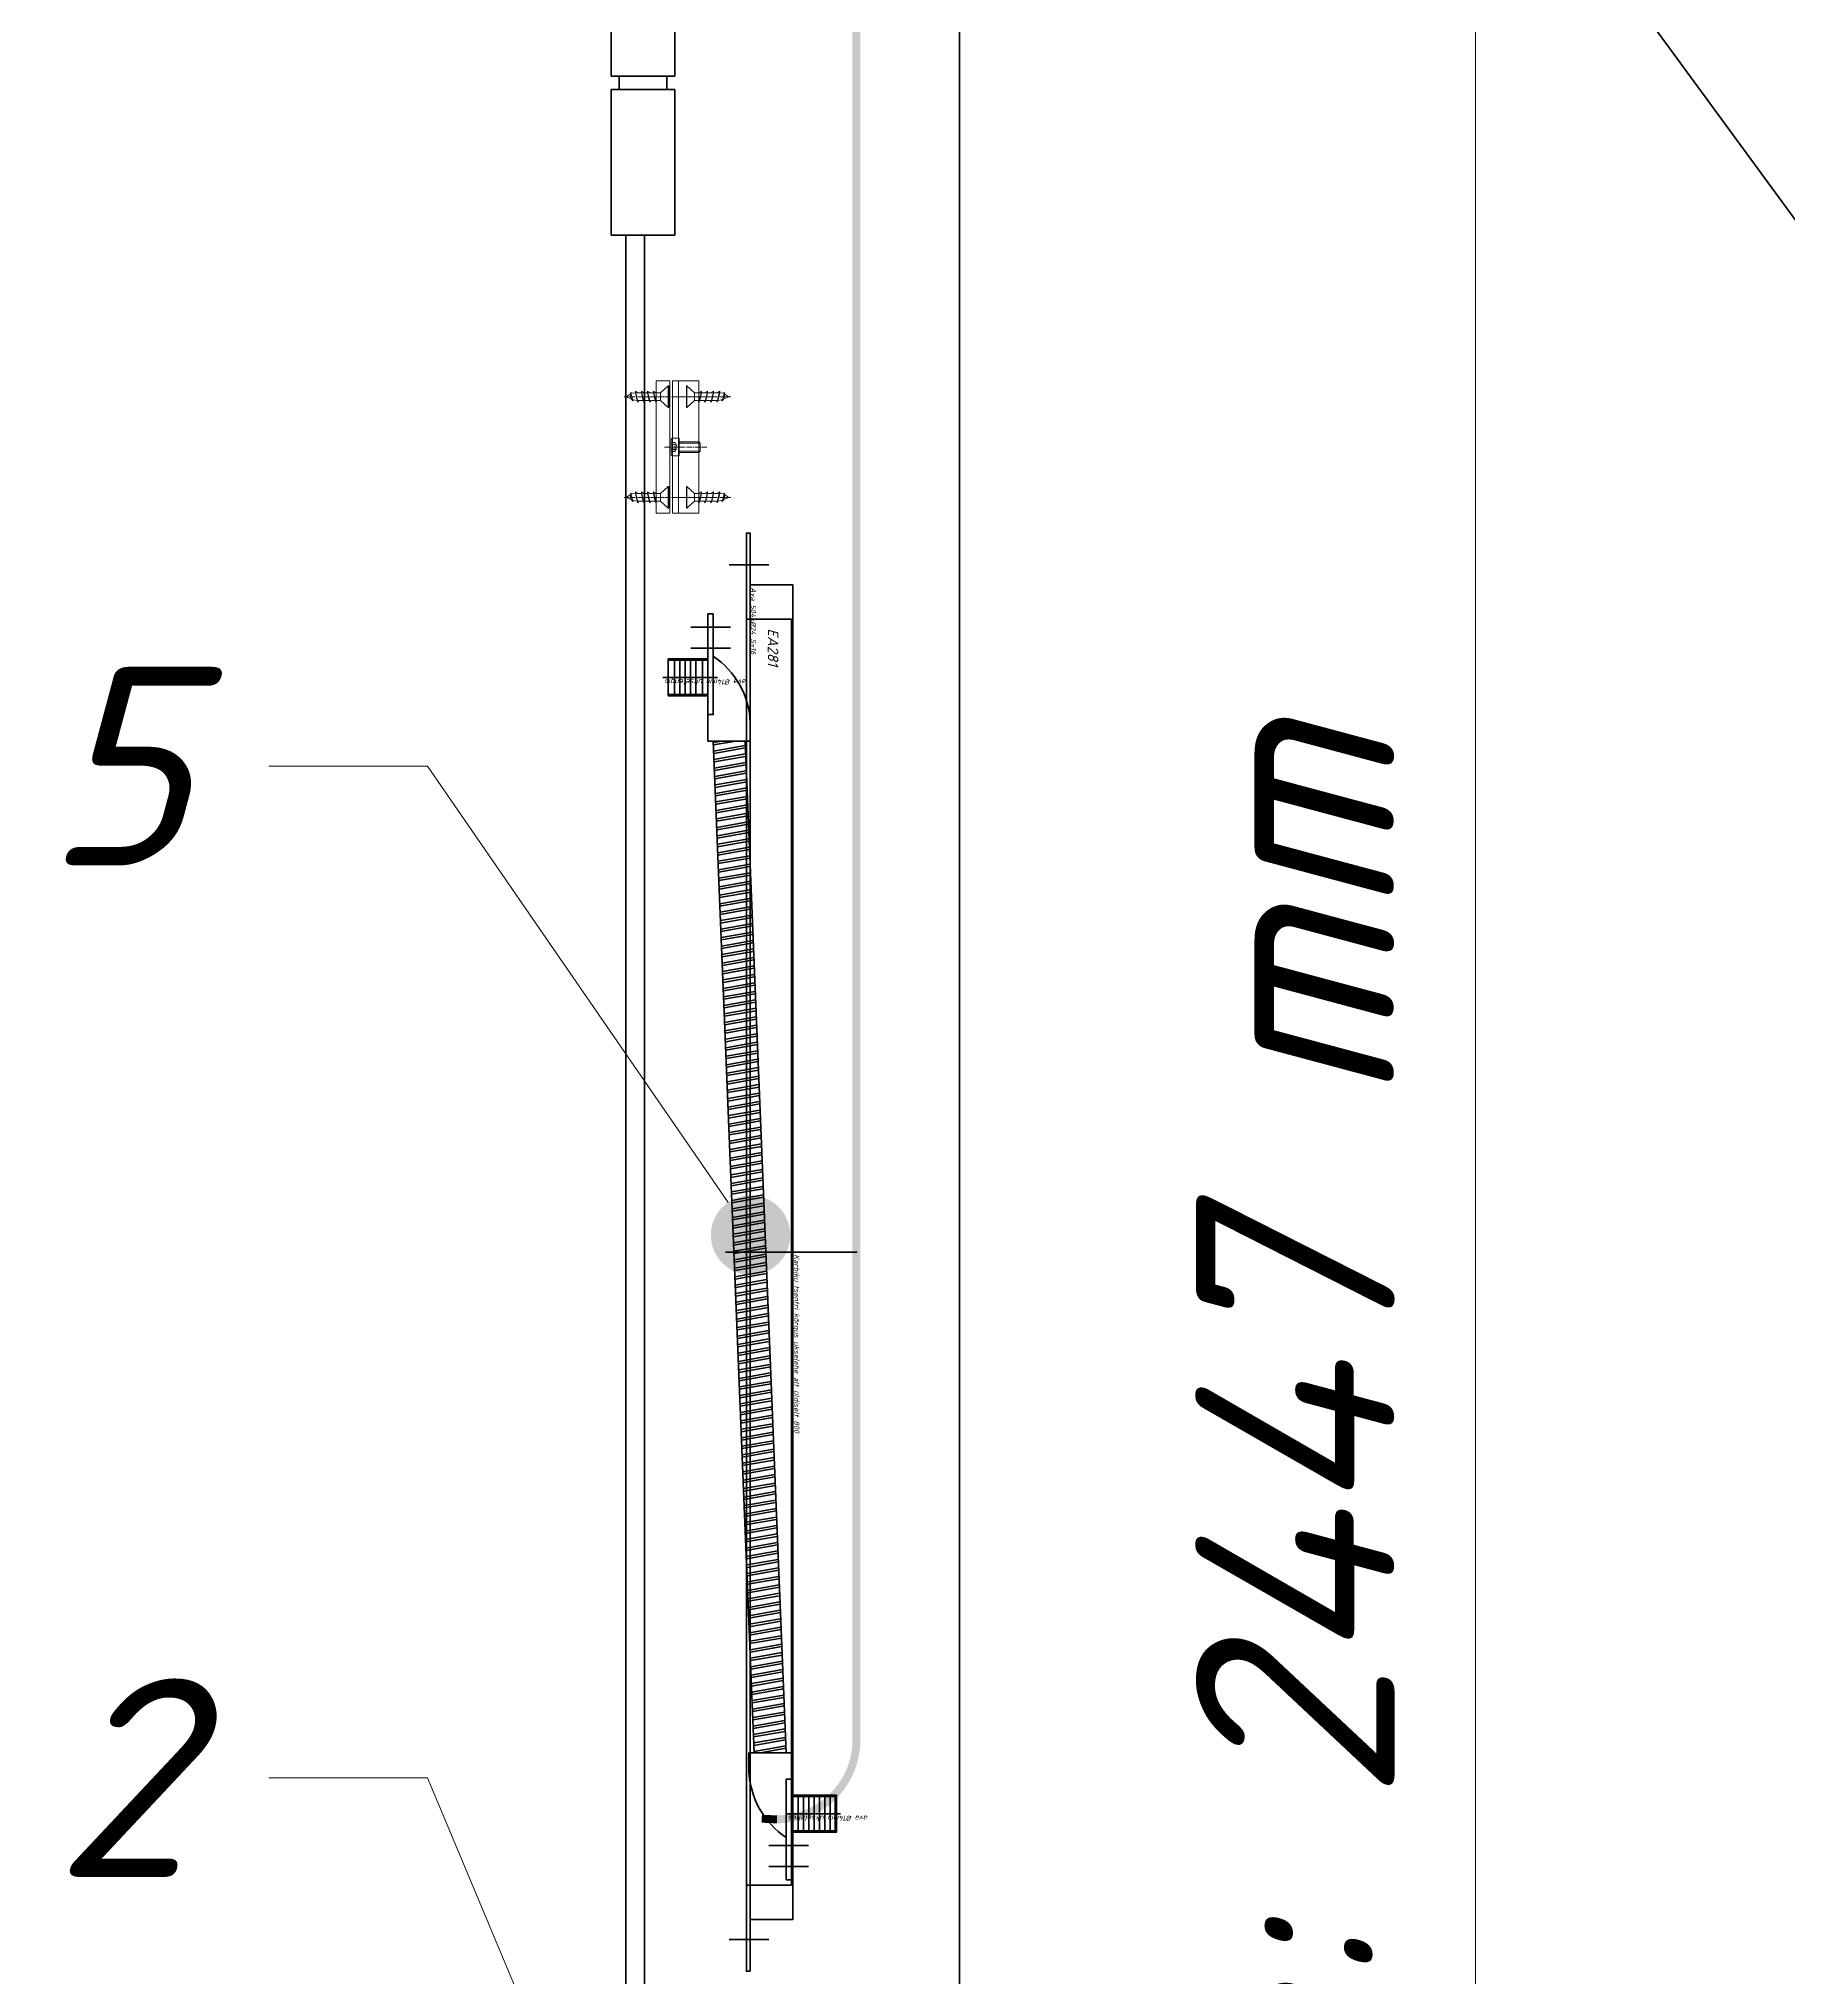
# Model space of a CAD drawing. Header units: millimetres. Extents: x -29692 to 34729, y -8412 to 43293.
# Drawn here: x -29650 to -28990, y 1339 to 2071 of the extents above; entities that cross this region are included whole.
import ezdxf
from ezdxf import colors
from ezdxf.entities.mleader import LeaderData, LeaderLine
from ezdxf.math import Vec2, Vec3

# ---------------------------------------------------------------- set-up
doc = ezdxf.new("R2010")
doc.units = ezdxf.units.MM
for name, pattern in [('CENTER', [50.8, 31.75, -6.35, 6.35, -6.35]), ('CENTER2', [28.575, 19.05, -3.175, 3.175, -3.175]), ('CONTINU', [0]), ('DASHED2', [9.525, 6.35, -3.175]), ('HIDDEN', [9.525, 6.35, -3.175]), ('OGLT6', [2, 0.5, -0.5, 0.5, -0.5])]:
    doc.linetypes.add(name, pattern=pattern)
doc.layers.get('Defpoints').update_dxf_attribs({"color": 4, "lineweight": 35})
doc.layers.add('20 Sulused', color=40, linetype='HIDDEN')
for name, color, linetype, lineweight in [('_0_001_Профили', 150, 'Continuous', 35), ('_0_003_Размеры', 132, 'Continuous', 0), ('_0_004_Текст_01', 7, 'Continuous', 18), ('Dim', 4, 'Continuous', 18)]:
    doc.layers.add(name, color=color, linetype=linetype, lineweight=lineweight)
doc.layers.add('Defpoints_2', color=4, linetype='Continuous', lineweight=35, plot=False)
doc.layers.add('Ei prindi', color=134, linetype='Continuous', lineweight=18, plot=False)
doc.styles.add('_DZ_2.0', font='isocpeui.ttf', dxfattribs={"height": 2})
doc.styles.add('_DZ_2.5', font='isocpeui.ttf', dxfattribs={"height": 2.5})
doc.styles.add('_DZ_4', font='isocpeui.ttf', dxfattribs={"height": 4})
doc.styles.get("Standard").update_dxf_attribs({"font": 'arial.ttf'})
doc.dimstyles.new('_DZ_2.5', dxfattribs={"dimscale": 0, "dimtxt": 2.5, "dimasz": 1.5, "dimexe": 1, "dimexo": 1, "dimgap": 1, "dimtad": 1, "dimdec": 0, "dimzin": 1, "dimdsep": 46, "dimtxsty": '_DZ_2.5', "dimblk": 'ARCHTICK', "dimcen": 0.09, "dimclrd": 256, "dimclre": 256, "dimclrt": 256, "dimadec": 0, "dimazin": 0, "dimtfac": 1, "dimtdec": 0, "dimtofl": 0, "dimtmove": 1, "dimatfit": 2, "dimfxl": 1, "dimtfill": 1, "dimtfillclr": 256, "dimtolj": 1, "dimlwd": 9, "dimlwe": 5, "dimarcsym": 0})

# ---------------------------------------------------------------- blocks, each defined once
blk = doc.blocks.new('_Dot')
at = {"color": 0, "linetype": 'ByBlock', "lineweight": -2}
blk.add_line((-0.5, 0), (-1, 0), dxfattribs=at)
at = {"color": 0, "linetype": 'ByBlock', "const_width": 0.5}
blk.add_lwpolyline([(-0.25, 0, 1), (0.25, 0, 1)], format="xyb", close=True, dxfattribs=at)
blk = doc.blocks.new('_ArchTick')
at = {"color": 0, "linetype": 'ByBlock', "const_width": 0.15}
blk.add_lwpolyline([(-0.5, -0.5), (0.5, 0.5)], dxfattribs=at)
blk = doc.blocks.new('*D865')
at = {"layer": '_0_003_Размеры', "linetype": 'CONTINU', "lineweight": 5, "transparency": 16777216}
blk.add_line((-29078.82, 2603.09), (-29137.76, 2603.09), dxfattribs=at)
at = {"layer": '_0_003_Размеры', "linetype": 'Continuous', "lineweight": 9, "transparency": 16777216}
blk.add_line((-29107.76, 156.09), (-29107.76, 2603.09), dxfattribs=at)
at = {"layer": '_0_003_Размеры', "linetype": 'Continuous', "lineweight": 5, "transparency": 16777216}
blk.add_line((-29078.82, 156.09), (-29137.76, 156.09), dxfattribs=at)
at = {"layer": 'Defpoints', "color": 0, "transparency": 16777216}
for p in [(-29107.76, 2603.09), (-29048.82, 2603.09), (-29048.82, 156.09)]:
    blk.add_point(p, dxfattribs=at)
at = {"layer": '_0_003_Размеры', "lineweight": 9, "transparency": 16777216, "xscale": 45, "yscale": 45, "zscale": 45}
for p, rotation in [((-29107.76, 2603.09), 90), ((-29107.76, 156.09), 270)]:
    blk.add_blockref('_ArchTick', p, dxfattribs=dict(at, rotation=rotation))
at = {"layer": '_0_003_Размеры', "transparency": 16777216, "insert": (-29175.75, 1379.59), "char_height": 75, "attachment_point": 5, "rotation": 90, "style": '_DZ_2.5', "bg_fill": 3, "box_fill_scale": 1.1, "bg_fill_color": 256, "bg_fill_true_color": 13158600, "bg_fill_transparency": 0}
blk.add_mtext('\\A1;Vabaava: 2447 mm', dxfattribs=at)
blk = doc.blocks.new('A$C624E4E20')
at = {"layer": 'Ei prindi', "linetype": 'Continuous', "ltscale": 5}
for p, q in [((-16.47, 25), (-11.4, 25)), ((-16.47, -25), (-16.47, 25)), ((-12.03, 23.05), (-14.86, 20.48)), ((-12.03, 14.95), (-12.03, 23.05)), ((-12.03, 23.05), (-11.8, 23.05)), ((-11.8, 14.95), (-11.8, 23.05)), ((-11.4, 25), (-11.4, -25)), ((-0.47, 25), (-10.42, 25)), ((-10.42, 25), (-10.42, -25)), ((-8.07, 25), (-8.07, -25)), ((-5.14, 14.95), (-5.14, 23.05)), ((-4.91, 23.05), (-5.14, 23.05)), ((-4.91, 23.05), (-2.07, 20.48)), ((-4.91, 14.95), (-4.91, 23.05)), ((-0.47, -25), (-0.47, 25)), ((-27.8, 19), (-26.3, 19.92)), ((-27.8, 19), (-25.96, 18.24)), ((-26.15, 20.59), (-26.3, 19.92)), ((-25.96, 18.24), (-26.3, 19.92)), ((-25.37, 17.41), (-26.15, 20.59)), ((-26.15, 20.59), (-25.39, 20.32)), ((-25.37, 17.41), (-25.96, 18.24)), ((-25.39, 20.32), (-24.38, 20.48)), ((-25.37, 17.41), (-25.07, 17.77)), ((-25.07, 17.77), (-23.72, 17.52)), ((-23.43, 16.9), (-24.38, 21.1)), ((-24.38, 21.1), (-24.38, 20.48)), ((-24.38, 21.1), (-23.61, 20.48)), ((-23.72, 17.52), (-24.38, 20.48)), ((-23.43, 16.9), (-23.72, 17.52)), ((-23.61, 20.48), (-22.09, 20.48)), ((-23.43, 16.9), (-23.13, 17.52)), ((-23.13, 17.52), (-21.43, 17.52)), ((-21.14, 16.9), (-22.09, 21.1)), ((-22.09, 21.1), (-21.32, 20.48)), ((-22.09, 21.1), (-22.09, 20.48)), ((-21.43, 17.52), (-22.09, 20.48)), ((-21.14, 16.9), (-21.43, 17.52)), ((-21.32, 20.48), (-19.8, 20.48)), ((-21.14, 16.9), (-20.84, 17.52)), ((-20.84, 17.52), (-19.14, 17.52)), ((-19.8, 21.1), (-19.8, 20.48)), ((-19.8, 21.1), (-19.03, 20.48)), ((-18.85, 16.9), (-19.8, 21.1)), ((-19.14, 17.52), (-19.8, 20.48)), ((-18.85, 16.9), (-19.14, 17.52)), ((-19.03, 20.48), (-17.5, 20.48)), ((-18.85, 16.9), (-18.55, 17.52)), ((-18.55, 17.52), (-16.85, 17.52)), ((-16.56, 16.9), (-17.51, 21.1)), ((-17.51, 21.1), (-16.74, 20.48)), ((-17.51, 21.1), (-17.5, 20.48)), ((-16.85, 17.52), (-17.5, 20.48)), ((-16.56, 16.9), (-16.85, 17.52)), ((-16.74, 20.48), (-14.86, 20.48)), ((-16.56, 16.9), (-16.26, 17.52)), ((-16.26, 17.52), (-14.86, 17.52)), ((-14.86, 20.48), (-14.86, 17.52)), ((-12.03, 14.95), (-14.86, 17.52)), ((-12.03, 14.95), (-11.8, 14.95)), ((-10.63, 19), (4.8, 19)), ((-4.91, 14.95), (-5.14, 14.95)), ((-4.91, 14.95), (-2.07, 17.52)), ((-2.07, 20.48), (-2.07, 17.52)), ((-0.19, 20.48), (-2.07, 20.48)), ((-0.67, 17.52), (-2.07, 17.52)), ((-0.38, 16.9), (-0.67, 17.52)), ((-0.38, 16.9), (0.57, 21.1)), ((-0.38, 16.9), (-0.08, 17.52)), ((0.57, 21.1), (-0.19, 20.48)), ((-0.08, 17.52), (0.57, 20.48)), ((1.62, 17.52), (-0.08, 17.52)), ((0.57, 21.1), (0.57, 20.48)), ((2.1, 20.48), (0.57, 20.48)), ((1.91, 16.9), (1.62, 17.52)), ((1.91, 16.9), (2.86, 21.1)), ((1.91, 16.9), (2.21, 17.52)), ((2.86, 21.1), (2.1, 20.48)), ((2.21, 17.52), (2.86, 20.48)), ((3.91, 17.52), (2.21, 17.52)), ((2.86, 21.1), (2.86, 20.48)), ((4.39, 20.48), (2.86, 20.48)), ((4.2, 16.9), (3.91, 17.52)), ((4.2, 16.9), (5.15, 21.1)), ((4.2, 16.9), (4.5, 17.52)), ((5.15, 21.1), (4.39, 20.48)), ((4.5, 17.52), (5.15, 20.48)), ((6.2, 17.52), (4.5, 17.52)), ((5.15, 21.1), (5.15, 20.48)), ((6.68, 20.48), (5.15, 20.48)), ((6.49, 16.9), (6.2, 17.52)), ((6.49, 16.9), (7.44, 21.1)), ((6.49, 16.9), (6.79, 17.52)), ((7.44, 21.1), (6.68, 20.48)), ((6.79, 17.52), (7.44, 20.48)), ((8.14, 17.77), (6.79, 17.52)), ((7.44, 21.1), (7.44, 20.48)), ((8.45, 20.32), (7.44, 20.48)), ((8.43, 17.41), (8.14, 17.77)), ((8.43, 17.41), (9.22, 20.59)), ((8.43, 17.41), (9.03, 18.24)), ((9.22, 20.59), (8.45, 20.32)), ((9.03, 18.24), (9.37, 19.92)), ((10.86, 19), (9.03, 18.24)), ((9.22, 20.59), (9.37, 19.92)), ((10.86, 19), (9.37, 19.92)), ((-27.8, -19), (-26.3, -18.08)), ((-27.8, -19), (-25.96, -19.76)), ((-26.15, -17.41), (-26.3, -18.08)), ((-25.96, -19.76), (-26.3, -18.08)), ((-25.37, -20.59), (-26.15, -17.41)), ((-26.15, -17.41), (-25.39, -17.68)), ((-25.37, -20.59), (-25.96, -19.76)), ((-25.39, -17.68), (-24.38, -17.52)), ((-25.37, -20.59), (-25.07, -20.23)), ((-25.07, -20.23), (-23.72, -20.48)), ((-23.43, -21.1), (-24.38, -16.9)), ((-24.38, -16.9), (-24.38, -17.52)), ((-24.38, -16.9), (-23.61, -17.52)), ((-23.72, -20.48), (-24.38, -17.52)), ((-23.43, -21.1), (-23.72, -20.48)), ((-23.61, -17.52), (-22.09, -17.52)), ((-23.43, -21.1), (-23.13, -20.48)), ((-23.13, -20.48), (-21.43, -20.48)), ((-21.14, -21.1), (-22.09, -16.9)), ((-22.09, -16.9), (-21.32, -17.52)), ((-22.09, -16.9), (-22.09, -17.52)), ((-21.43, -20.48), (-22.09, -17.52)), ((-21.14, -21.1), (-21.43, -20.48)), ((-21.32, -17.52), (-19.8, -17.52)), ((-21.14, -21.1), (-20.84, -20.48)), ((-20.84, -20.48), (-19.14, -20.48)), ((-19.8, -16.9), (-19.8, -17.52)), ((-19.8, -16.9), (-19.03, -17.52)), ((-18.85, -21.1), (-19.8, -16.9)), ((-19.14, -20.48), (-19.8, -17.52)), ((-18.85, -21.1), (-19.14, -20.48)), ((-19.03, -17.52), (-17.5, -17.52)), ((-18.85, -21.1), (-18.55, -20.48)), ((-18.55, -20.48), (-16.85, -20.48)), ((-17.51, -16.9), (-16.74, -17.52)), ((-17.51, -16.9), (-17.5, -17.52)), ((-16.56, -21.1), (-17.51, -16.9)), ((-16.85, -20.48), (-17.5, -17.52)), ((-16.56, -21.1), (-16.85, -20.48)), ((-16.74, -17.52), (-14.86, -17.52)), ((-16.56, -21.1), (-16.26, -20.48)), ((-16.26, -20.48), (-14.86, -20.48)), ((-12.03, -14.95), (-14.86, -17.52)), ((-14.86, -17.52), (-14.86, -20.48)), ((-12.03, -23.05), (-14.86, -20.48)), ((-12.03, -23.05), (-12.03, -14.95)), ((-12.03, -14.95), (-11.8, -14.95)), ((-11.8, -23.05), (-11.8, -14.95)), ((-10.63, -19), (4.8, -19)), ((-5.14, -23.05), (-5.14, -14.95)), ((-4.91, -14.95), (-5.14, -14.95)), ((-4.91, -14.95), (-2.07, -17.52)), ((-4.91, -23.05), (-4.91, -14.95)), ((-4.91, -23.05), (-2.07, -20.48)), ((-2.07, -17.52), (-2.07, -20.48)), ((-0.19, -17.52), (-2.07, -17.52)), ((-0.67, -20.48), (-2.07, -20.48)), ((-0.38, -21.1), (-0.67, -20.48)), ((-0.38, -21.1), (0.57, -16.9)), ((-0.38, -21.1), (-0.08, -20.48)), ((0.57, -16.9), (-0.19, -17.52)), ((-0.08, -20.48), (0.57, -17.52)), ((1.62, -20.48), (-0.08, -20.48)), ((0.57, -16.9), (0.57, -17.52)), ((2.1, -17.52), (0.57, -17.52)), ((1.91, -21.1), (1.62, -20.48)), ((1.91, -21.1), (2.86, -16.9)), ((1.91, -21.1), (2.21, -20.48)), ((2.86, -16.9), (2.1, -17.52)), ((2.21, -20.48), (2.86, -17.52)), ((3.91, -20.48), (2.21, -20.48)), ((2.86, -16.9), (2.86, -17.52)), ((4.39, -17.52), (2.86, -17.52)), ((4.2, -21.1), (3.91, -20.48)), ((4.2, -21.1), (5.15, -16.9)), ((4.2, -21.1), (4.5, -20.48)), ((5.15, -16.9), (4.39, -17.52)), ((4.5, -20.48), (5.15, -17.52)), ((6.2, -20.48), (4.5, -20.48)), ((5.15, -16.9), (5.15, -17.52)), ((6.68, -17.52), (5.15, -17.52)), ((6.49, -21.1), (6.2, -20.48)), ((6.49, -21.1), (7.44, -16.9)), ((6.49, -21.1), (6.79, -20.48)), ((7.44, -16.9), (6.68, -17.52)), ((6.79, -20.48), (7.44, -17.52)), ((8.14, -20.23), (6.79, -20.48)), ((7.44, -16.9), (7.44, -17.52)), ((8.45, -17.68), (7.44, -17.52)), ((8.43, -20.59), (8.14, -20.23)), ((8.43, -20.59), (9.22, -17.41)), ((8.43, -20.59), (9.03, -19.76)), ((9.22, -17.41), (8.45, -17.68)), ((9.03, -19.76), (9.37, -18.08)), ((10.86, -19), (9.03, -19.76)), ((9.22, -17.41), (9.37, -18.08)), ((10.86, -19), (9.37, -18.08)), ((-11.4, -25), (-16.47, -25)), ((-12.03, -23.05), (-11.8, -23.05)), ((-10.42, -25), (-0.47, -25)), ((-4.91, -23.05), (-5.14, -23.05))]:
    blk.add_line(p, q, dxfattribs=at)
at = {"layer": 'Ei prindi', "linetype": 'CENTER', "ltscale": 0.05}
for p, q in [((-28.56, 19), (-11.03, 19)), ((11.63, 19), (-5.9, 19)), ((-28.56, -19), (-11.03, -19)), ((11.63, -19), (-5.9, -19))]:
    blk.add_line(p, q, dxfattribs=at)
at = {"layer": 'Ei prindi', "linetype": 'DASHED2', "ltscale": 0.2}
for p, q in [((-10.9, 1.73), (-9.4, 1.73)), ((-10.9, 0.87), (-9.4, 0.87)), ((-8.65, 0), (-9.4, 1.73)), ((-10.9, -0.87), (-9.4, -0.87)), ((-9.4, -1.73), (-10.9, -1.73)), ((-9.4, -1.73), (-8.65, 0))]:
    blk.add_line(p, q, dxfattribs=at)
at = {"layer": 'Ei prindi'}
for p, q in [((-7.9, 2), (-0.4, 2)), ((-7.9, 1.5), (0.1, 1.5)), ((-0.4, 2), (0.1, 1.5)), ((-0.4, 2), (-0.4, -2)), ((0.1, 1.5), (0.1, -1.5)), ((-7.9, -1.5), (0.1, -1.5)), ((-7.9, -2), (-0.4, -2)), ((-0.4, -2), (0.1, -1.5))]:
    blk.add_line(p, q, dxfattribs=at)
at = {"layer": 'Ei prindi', "linetype": 'CENTER2', "ltscale": 0.1}
blk.add_line((-13.4, 0), (2.54, 0), dxfattribs=at)
at = {"layer": 'Ei prindi', "ltscale": 5}
blk.add_lwpolyline([(-7.9, 3.38), (-10.15, 3.38, 0.414214), (-10.9, 2.63), (-10.9, -2.63, 0.414214), (-10.15, -3.38), (-7.9, -3.38)], format="xyb", close=True, dxfattribs=at)
at = {"layer": 'Ei prindi', "linetype": 'DASHED2', "ltscale": 0.2}
for centre, radius, start, end in [((-10.52, 1.3), 1.2, 338.87115, 21.12885), ((-14, 0), 4.68, 349.34501, 10.65499), ((-10.52, -1.3), 1.2, 338.87115, 21.12885)]:
    blk.add_arc(centre, radius, start, end, dxfattribs=at)
at = {"layer": 'Ei prindi', "linetype": 'Continuous', "ltscale": 5, "char_height": 0.2}
for insert, attachment_point in [((-14.77, 19.3), 1), ((-2.16, 19.3), 3), ((-14.77, -18.7), 1), ((-2.16, -18.7), 3)]:
    blk.add_mtext_dynamic_manual_height_columns('DIN7982 D4,2x16mm\\P(RST A2 või A4)', width=4.121, gutter_width=12.5, heights=[1.04], dxfattribs=dict(at, insert=insert, attachment_point=attachment_point))
blk = doc.blocks.new('A$Cdc8cdd52')
at = {"layer": 'Defpoints'}
for p, q in [((126, 127), (126, 2329)), ((-5.5, 1989), (-5.5, 1909)), ((18.5, 1909), (18.5, 1989)), ((-5.5, 1909), (-5.15, 1909)), ((-5.5, 1904), (-5.5, 1849)), ((-5.15, 1904), (-5.5, 1904)), ((-5.15, 1909), (-2.48, 1909)), ((-2.48, 1904), (-5.15, 1904)), ((-2.5, 1909), (-2.5, 1904)), ((-2.48, 1909), (2.24, 1909)), ((2.24, 1904), (-2.48, 1904)), ((2.24, 1909), (7.95, 1909)), ((7.95, 1904), (2.24, 1904)), ((7.95, 1909), (13.32, 1909)), ((13.32, 1904), (7.95, 1904)), ((13.32, 1909), (17.13, 1909)), ((17.13, 1904), (13.32, 1904)), ((15.5, 1904), (15.5, 1909)), ((17.13, 1909), (18.5, 1909)), ((18.5, 1904), (17.13, 1904)), ((18.5, 1849), (18.5, 1904)), ((-5.5, 1849), (-5.15, 1849)), ((-5.15, 1849), (-2.48, 1849)), ((-2.48, 1849), (2.24, 1849)), ((0, 1188), (0, 1849)), ((2.24, 1849), (7.95, 1849)), ((7, 1849), (7, 1228)), ((7.95, 1849), (13.32, 1849)), ((13.32, 1849), (17.13, 1849)), ((17.13, 1849), (18.5, 1849)), ((7, 1228), (7, 1188))]:
    blk.add_line(p, q, dxfattribs=at)
blk.add_lwpolyline([(7, 8), (900.5, 1228), (7, 2448)], dxfattribs=at)
blk = doc.blocks.new('*U928')
at = {"layer": '_0_001_Профили', "color": 30, "linetype": 'OGLT6', "const_width": 3}
blk.add_lwpolyline([(-499.93, -354.23), (-30, -354.23, -0.414214), (0, -384.23), (0, -1462.72, 0.414214), (30, -1492.72), (35.76, -1492.46)], format="xyb", dxfattribs=at)
blk = doc.blocks.new('*U910')
at = {"layer": '_0_001_Профили', "linetype": 'ByBlock', "ltscale": 0.5}
h = blk.add_hatch(dxfattribs=at)
h.set_pattern_fill('ANSI31', color=9, angle=145, style=0)
h.set_pattern_definition([(190, (165471.7618, 84270.2876), (0.551332964, -3.126764616), [])])
h.paths.add_polyline_path([(14, -193), (2, -193), (-13.5, 189), (-1.5, 189)])
at = {"layer": '_0_001_Профили', "color": 9, "linetype": 'ByBlock', "ltscale": 0.5}
for p, q in [((8, 259.5), (-7, 259.5)), ((-22, 232), (-7, 232)), ((-22, 224), (-7, 224)), ((-30.1, 205.52), (-30.1, 218.52)), ((-28.1, 205.52), (-28.1, 218.52)), ((-26.1, 205.52), (-26.1, 218.52)), ((-24.1, 205.52), (-24.1, 218.52)), ((-22.1, 205.52), (-22.1, 218.52)), ((-20.1, 205.52), (-20.1, 218.52)), ((-18.1, 205.52), (-18.1, 218.52)), ((-13.5, 189), (2, -193)), ((-1.5, 189), (14, -193)), ((18, -223.5), (18, -210.5)), ((20.57, -223.5), (20.57, -210.5)), ((22.57, -223.5), (22.57, -210.5)), ((24.57, -223.5), (24.57, -210.5)), ((26.57, -223.5), (26.57, -210.5)), ((28.57, -223.5), (28.57, -210.5)), ((22.5, -228), (7.5, -228)), ((22.5, -236), (7.5, -236)), ((8, -259.5), (-7, -259.5))]:
    blk.add_line(p, q, dxfattribs=at)
for points in [[(0, 271.5), (1.5, 271.5), (1.5, -271.5), (0, -271.5)], [(-15.5, 239), (1.5, 239), (1.5, -239), (-15.5, -239)], [(-13.5, 237), (-15.5, 237), (-15.5, 199), (-13.5, 199)], [(-15.5, 205.52), (-32, 205.52), (-32, 218.52), (-15.5, 218.52)], [(14, -241), (16, -241), (16, -203), (14, -203)], [(16, -223.5), (16, -210.5), (31, -210.5), (31, -223.5)]]:
    blk.add_lwpolyline(points, close=True, dxfattribs=at)
at = {"layer": '_0_001_Профили', "color": 9, "linetype": 'Continuous', "ltscale": 0.5}
for points in [[(0, -252), (-16, -252), (-16, 252), (0, 252)], [(-15.5, 205.02), (-32.5, 205.02), (-32.5, 219.02), (-15.5, 219.02)], [(31, -224), (16, -224), (16, -210), (31, -210)]]:
    blk.add_lwpolyline(points, close=True, dxfattribs=at)
at = {"layer": '_0_001_Профили', "color": 9, "linetype": 'ByBlock', "ltscale": 0.5}
for points in [[(-15.5, 199), (-15.5, 189), (0.5, 189), (0.5, 195.87, 0.240675), (-13.5, 221)], [(16, -203), (16, -193), (0, -193), (0, -199.87, 0.240675), (14, -225)]]:
    blk.add_lwpolyline(points, format="xyb", dxfattribs=at)
at = {"layer": '_0_001_Профили', "color": 9, "linetype": 'Continuous', "ltscale": 0.5}
for points in [[(-13.5, 212.02), (-34.1, 212.02)], [(9.34, 0), (-40.34, 0)], [(33, -217), (12.4, -217)]]:
    blk.add_lwpolyline(points, dxfattribs=at)
at = {"layer": 'Defpoints_2', "linetype": 'Continuous', "ltscale": 0.5, "style": '_DZ_2.0'}
for s, p in [('ava %%C14mm ukselehes', (-44.41, 212.75)), ('ava %%C14mm ukselengis', (1.47, -216.27))]:
    blk.add_text(s, height=2, dxfattribs=at).set_placement(p)
at = {"layer": 'Defpoints_2', "linetype": 'Continuous', "ltscale": 0.5}
for s, height, style, p in [('Karbiku tsentri kõrgus ukselehe alt üldiselt 800 ', 2, '_DZ_2.0', (-16.56, 0.81)), ('EA281 ', 4, '_DZ_4', (-6.6, -235.48)), ('Ava 504x%%C24 S=16', 2, '_DZ_2.0', (-0.17, -251.08))]:
    blk.add_text(s, height=height, rotation=90, dxfattribs=dict(at, style=style)).set_placement(p)

msp = doc.modelspace()

# ---------------------------------------------------------------- hatches: boundary and pattern name
at = {"layer": '_0_001_Профили', "linetype": 'ByBlock', "ltscale": 0.5}
h = msp.add_hatch(dxfattribs=at)
h.set_pattern_fill('ANSI31', color=9, angle=325, style=0)
h.set_pattern_definition([(10, (-194853.209, -82657.1974), (-0.551332964, 3.126764616), [])])
h.paths.add_polyline_path([(-29395.447, 1806.09), (-29383.447, 1806.09), (-29367.947, 1424.09), (-29379.947, 1424.09)])

# ---------------------------------------------------------------- linework, layer by layer
at = {"layer": '_0_001_Профили', "color": 9, "linetype": 'ByBlock', "ltscale": 0.5}
for p, q in [((-29389.447, 1872.59), (-29374.447, 1872.59)), ((-29403.947, 1849.09), (-29388.947, 1849.09)), ((-29403.947, 1841.09), (-29388.947, 1841.09)), ((-29410.015, 1836.595), (-29410.015, 1823.595)), ((-29408.015, 1836.595), (-29408.015, 1823.595)), ((-29406.015, 1836.595), (-29406.015, 1823.595)), ((-29404.015, 1836.595), (-29404.015, 1823.595)), ((-29402.015, 1836.595), (-29402.015, 1823.595)), ((-29399.447, 1836.595), (-29399.447, 1823.595)), ((-29379.947, 1424.09), (-29395.447, 1806.09)), ((-29367.947, 1424.09), (-29383.447, 1806.09)), ((-29363.342, 1407.573), (-29363.342, 1394.573)), ((-29361.342, 1407.573), (-29361.342, 1394.573)), ((-29359.342, 1407.573), (-29359.342, 1394.573)), ((-29357.342, 1407.573), (-29357.342, 1394.573)), ((-29355.342, 1407.573), (-29355.342, 1394.573)), ((-29359.447, 1389.09), (-29374.447, 1389.09)), ((-29359.447, 1381.09), (-29374.447, 1381.09)), ((-29389.447, 1353.59), (-29374.447, 1353.59))]:
    msp.add_line(p, q, dxfattribs=at)
for points in [[(-29381.447, 1341.59), (-29382.947, 1341.59), (-29382.947, 1884.59), (-29381.447, 1884.59)], [(-29395.447, 1854.09), (-29397.447, 1854.09), (-29397.447, 1816.09), (-29395.447, 1816.09)], [(-29365.947, 1374.09), (-29382.947, 1374.09), (-29382.947, 1852.09), (-29365.947, 1852.09)], [(-29397.447, 1836.595), (-29397.447, 1823.595), (-29412.447, 1823.595), (-29412.447, 1836.595)], [(-29367.947, 1376.09), (-29365.947, 1376.09), (-29365.947, 1414.09), (-29367.947, 1414.09)]]:
    msp.add_lwpolyline(points, close=True, dxfattribs=at)
at = {"layer": '_0_001_Профили', "color": 9, "linetype": 'Continuous', "ltscale": 0.5}
for points in [[(-29381.447, 1865.09), (-29365.447, 1865.09), (-29365.447, 1361.09), (-29381.447, 1361.09)], [(-29412.447, 1837.095), (-29397.447, 1837.095), (-29397.447, 1823.095), (-29412.447, 1823.095)]]:
    msp.add_lwpolyline(points, close=True, dxfattribs=at)
at = {"layer": '_0_001_Профили', "color": 9, "linetype": 'ByBlock', "ltscale": 0.5}
for points in [[(-29397.447, 1816.09), (-29397.447, 1806.09), (-29381.447, 1806.09), (-29381.447, 1812.961, 0.2406747), (-29395.447, 1838.09)], [(-29365.947, 1414.09), (-29365.947, 1424.09), (-29381.947, 1424.09), (-29381.947, 1417.22, 0.2406747), (-29367.947, 1392.09)]]:
    msp.add_lwpolyline(points, format="xyb", dxfattribs=at)
at = {"layer": '_0_001_Профили', "color": 9, "linetype": 'Continuous', "ltscale": 0.5}
msp.add_lwpolyline([(-29414.447, 1830.095), (-29393.852, 1830.095)], dxfattribs=at)
at = {"layer": 'Ei prindi', "linetype": 'Continuous', "ltscale": 5}
for p, q in [((-29416.927, 1942.09), (-29411.855, 1942.09)), ((-29416.927, 1892.09), (-29416.927, 1942.09)), ((-29412.484, 1940.14), (-29415.319, 1937.569)), ((-29412.484, 1932.04), (-29412.484, 1940.14)), ((-29412.484, 1940.14), (-29412.255, 1940.14)), ((-29412.255, 1932.04), (-29412.255, 1940.14)), ((-29411.855, 1942.09), (-29411.855, 1892.09)), ((-29400.925, 1942.09), (-29410.881, 1942.09)), ((-29410.881, 1942.09), (-29410.881, 1892.09)), ((-29408.533, 1942.09), (-29408.533, 1892.09)), ((-29405.597, 1932.04), (-29405.597, 1940.14)), ((-29405.368, 1940.14), (-29405.597, 1940.14)), ((-29405.368, 1940.14), (-29402.532, 1937.569)), ((-29405.368, 1932.04), (-29405.368, 1940.14)), ((-29400.925, 1892.09), (-29400.925, 1942.09)), ((-29428.255, 1936.09), (-29426.761, 1937.009)), ((-29428.255, 1936.09), (-29426.423, 1935.333)), ((-29426.611, 1937.684), (-29426.761, 1937.009)), ((-29426.423, 1935.333), (-29426.761, 1937.009)), ((-29425.825, 1934.497), (-29426.611, 1937.684)), ((-29426.611, 1937.684), (-29425.848, 1937.406)), ((-29425.825, 1934.497), (-29426.423, 1935.333)), ((-29425.848, 1937.406), (-29424.836, 1937.569)), ((-29425.825, 1934.497), (-29425.53, 1934.862)), ((-29425.53, 1934.862), (-29424.183, 1934.612)), ((-29423.888, 1933.99), (-29424.837, 1938.19)), ((-29424.837, 1938.19), (-29424.836, 1937.569)), ((-29424.837, 1938.19), (-29424.073, 1937.569)), ((-29424.183, 1934.612), (-29424.836, 1937.569)), ((-29423.888, 1933.99), (-29424.183, 1934.612)), ((-29424.073, 1937.569), (-29422.545, 1937.569)), ((-29423.888, 1933.99), (-29423.593, 1934.612)), ((-29423.593, 1934.612), (-29421.892, 1934.612)), ((-29421.597, 1933.99), (-29422.546, 1938.19)), ((-29422.546, 1938.19), (-29421.782, 1937.569)), ((-29422.546, 1938.19), (-29422.545, 1937.569)), ((-29421.892, 1934.612), (-29422.545, 1937.569)), ((-29421.597, 1933.99), (-29421.892, 1934.612)), ((-29421.782, 1937.569), (-29420.254, 1937.569)), ((-29421.597, 1933.99), (-29421.302, 1934.612)), ((-29421.302, 1934.612), (-29419.601, 1934.612)), ((-29420.255, 1938.19), (-29420.254, 1937.569)), ((-29420.255, 1938.19), (-29419.491, 1937.569)), ((-29419.306, 1933.99), (-29420.255, 1938.19)), ((-29419.601, 1934.612), (-29420.254, 1937.569)), ((-29419.306, 1933.99), (-29419.601, 1934.612)), ((-29419.491, 1937.569), (-29417.963, 1937.569)), ((-29419.306, 1933.99), (-29419.011, 1934.612)), ((-29419.011, 1934.612), (-29417.31, 1934.612)), ((-29417.015, 1933.99), (-29417.964, 1938.19)), ((-29417.964, 1938.19), (-29417.201, 1937.569)), ((-29417.964, 1938.19), (-29417.963, 1937.569)), ((-29417.31, 1934.612), (-29417.963, 1937.569)), ((-29417.015, 1933.99), (-29417.31, 1934.612)), ((-29417.201, 1937.569), (-29415.319, 1937.569)), ((-29417.015, 1933.99), (-29416.72, 1934.612)), ((-29416.72, 1934.612), (-29415.319, 1934.612)), ((-29415.319, 1937.569), (-29415.319, 1934.612)), ((-29412.484, 1932.04), (-29415.319, 1934.612)), ((-29411.091, 1936.09), (-29395.658, 1936.09)), ((-29405.368, 1932.04), (-29402.532, 1934.612)), ((-29402.532, 1937.569), (-29402.532, 1934.612)), ((-29400.651, 1937.569), (-29402.532, 1937.569)), ((-29401.132, 1934.612), (-29402.532, 1934.612)), ((-29400.837, 1933.99), (-29401.132, 1934.612)), ((-29400.837, 1933.99), (-29399.887, 1938.19)), ((-29400.837, 1933.99), (-29400.542, 1934.612)), ((-29399.887, 1938.19), (-29400.651, 1937.569)), ((-29400.542, 1934.612), (-29399.888, 1937.569)), ((-29398.841, 1934.612), (-29400.542, 1934.612)), ((-29399.887, 1938.19), (-29399.888, 1937.569)), ((-29398.36, 1937.569), (-29399.888, 1937.569)), ((-29398.546, 1933.99), (-29398.841, 1934.612)), ((-29398.546, 1933.99), (-29397.597, 1938.19)), ((-29398.546, 1933.99), (-29398.251, 1934.612)), ((-29397.597, 1938.19), (-29398.36, 1937.569)), ((-29398.251, 1934.612), (-29397.597, 1937.569)), ((-29396.55, 1934.612), (-29398.251, 1934.612)), ((-29397.597, 1938.19), (-29397.597, 1937.569)), ((-29396.069, 1937.569), (-29397.597, 1937.569)), ((-29396.255, 1933.99), (-29396.55, 1934.612)), ((-29396.255, 1933.99), (-29395.306, 1938.19)), ((-29396.255, 1933.99), (-29395.96, 1934.612)), ((-29395.306, 1938.19), (-29396.069, 1937.569)), ((-29395.96, 1934.612), (-29395.306, 1937.569)), ((-29394.259, 1934.612), (-29395.96, 1934.612)), ((-29395.306, 1938.19), (-29395.306, 1937.569)), ((-29393.779, 1937.569), (-29395.306, 1937.569)), ((-29393.964, 1933.99), (-29394.259, 1934.612)), ((-29393.964, 1933.99), (-29393.015, 1938.19)), ((-29393.964, 1933.99), (-29393.669, 1934.612)), ((-29393.015, 1938.19), (-29393.779, 1937.569)), ((-29393.669, 1934.612), (-29393.016, 1937.569)), ((-29392.322, 1934.862), (-29393.669, 1934.612)), ((-29393.015, 1938.19), (-29393.016, 1937.569)), ((-29392.004, 1937.406), (-29393.016, 1937.569)), ((-29392.027, 1934.497), (-29392.322, 1934.862)), ((-29392.027, 1934.497), (-29391.24, 1937.684)), ((-29392.027, 1934.497), (-29391.428, 1935.333)), ((-29391.24, 1937.684), (-29392.004, 1937.406)), ((-29391.428, 1935.333), (-29391.091, 1937.009)), ((-29389.597, 1936.09), (-29391.428, 1935.333)), ((-29391.24, 1937.684), (-29391.091, 1937.009)), ((-29389.597, 1936.09), (-29391.091, 1937.009)), ((-29412.484, 1932.04), (-29412.255, 1932.04)), ((-29405.368, 1932.04), (-29405.597, 1932.04)), ((-29428.255, 1898.09), (-29426.761, 1899.009)), ((-29428.255, 1898.09), (-29426.423, 1897.333)), ((-29426.611, 1899.684), (-29426.761, 1899.009)), ((-29426.423, 1897.333), (-29426.761, 1899.009)), ((-29425.825, 1896.497), (-29426.611, 1899.684)), ((-29426.611, 1899.684), (-29425.848, 1899.406)), ((-29425.825, 1896.497), (-29426.423, 1897.333)), ((-29425.848, 1899.406), (-29424.836, 1899.569)), ((-29425.825, 1896.497), (-29425.53, 1896.862)), ((-29425.53, 1896.862), (-29424.183, 1896.612)), ((-29423.888, 1895.99), (-29424.837, 1900.19)), ((-29424.837, 1900.19), (-29424.836, 1899.569)), ((-29424.837, 1900.19), (-29424.073, 1899.569)), ((-29424.183, 1896.612), (-29424.836, 1899.569)), ((-29423.888, 1895.99), (-29424.183, 1896.612)), ((-29424.073, 1899.569), (-29422.545, 1899.569)), ((-29423.888, 1895.99), (-29423.593, 1896.612)), ((-29423.593, 1896.612), (-29421.892, 1896.612)), ((-29421.597, 1895.99), (-29422.546, 1900.19)), ((-29422.546, 1900.19), (-29421.782, 1899.569)), ((-29422.546, 1900.19), (-29422.545, 1899.569)), ((-29421.892, 1896.612), (-29422.545, 1899.569)), ((-29421.597, 1895.99), (-29421.892, 1896.612)), ((-29421.782, 1899.569), (-29420.254, 1899.569)), ((-29421.597, 1895.99), (-29421.302, 1896.612)), ((-29421.302, 1896.612), (-29419.601, 1896.612)), ((-29420.255, 1900.19), (-29420.254, 1899.569)), ((-29420.255, 1900.19), (-29419.491, 1899.569)), ((-29419.306, 1895.99), (-29420.255, 1900.19)), ((-29419.601, 1896.612), (-29420.254, 1899.569)), ((-29419.306, 1895.99), (-29419.601, 1896.612)), ((-29419.491, 1899.569), (-29417.963, 1899.569)), ((-29419.306, 1895.99), (-29419.011, 1896.612)), ((-29419.011, 1896.612), (-29417.31, 1896.612)), ((-29417.964, 1900.19), (-29417.201, 1899.569)), ((-29417.964, 1900.19), (-29417.963, 1899.569)), ((-29417.015, 1895.99), (-29417.964, 1900.19)), ((-29417.31, 1896.612), (-29417.963, 1899.569)), ((-29417.015, 1895.99), (-29417.31, 1896.612)), ((-29417.201, 1899.569), (-29415.319, 1899.569)), ((-29417.015, 1895.99), (-29416.72, 1896.612)), ((-29416.72, 1896.612), (-29415.319, 1896.612)), ((-29412.484, 1902.14), (-29415.319, 1899.569)), ((-29415.319, 1899.569), (-29415.319, 1896.612)), ((-29412.484, 1894.04), (-29415.319, 1896.612)), ((-29412.484, 1894.04), (-29412.484, 1902.14)), ((-29412.484, 1902.14), (-29412.255, 1902.14)), ((-29412.255, 1894.04), (-29412.255, 1902.14)), ((-29411.091, 1898.09), (-29395.658, 1898.09)), ((-29405.597, 1894.04), (-29405.597, 1902.14)), ((-29405.368, 1902.14), (-29405.597, 1902.14)), ((-29405.368, 1902.14), (-29402.532, 1899.569)), ((-29405.368, 1894.04), (-29405.368, 1902.14)), ((-29405.368, 1894.04), (-29402.532, 1896.612)), ((-29402.532, 1899.569), (-29402.532, 1896.612)), ((-29400.651, 1899.569), (-29402.532, 1899.569)), ((-29401.132, 1896.612), (-29402.532, 1896.612)), ((-29400.837, 1895.99), (-29401.132, 1896.612)), ((-29400.837, 1895.99), (-29399.887, 1900.19)), ((-29400.837, 1895.99), (-29400.542, 1896.612)), ((-29399.887, 1900.19), (-29400.651, 1899.569)), ((-29400.542, 1896.612), (-29399.888, 1899.569)), ((-29398.841, 1896.612), (-29400.542, 1896.612)), ((-29399.887, 1900.19), (-29399.888, 1899.569)), ((-29398.36, 1899.569), (-29399.888, 1899.569)), ((-29398.546, 1895.99), (-29398.841, 1896.612)), ((-29398.546, 1895.99), (-29397.597, 1900.19)), ((-29398.546, 1895.99), (-29398.251, 1896.612)), ((-29397.597, 1900.19), (-29398.36, 1899.569)), ((-29398.251, 1896.612), (-29397.597, 1899.569)), ((-29396.55, 1896.612), (-29398.251, 1896.612)), ((-29397.597, 1900.19), (-29397.597, 1899.569)), ((-29396.069, 1899.569), (-29397.597, 1899.569)), ((-29396.255, 1895.99), (-29396.55, 1896.612)), ((-29396.255, 1895.99), (-29395.306, 1900.19)), ((-29396.255, 1895.99), (-29395.96, 1896.612)), ((-29395.306, 1900.19), (-29396.069, 1899.569)), ((-29395.96, 1896.612), (-29395.306, 1899.569)), ((-29394.259, 1896.612), (-29395.96, 1896.612)), ((-29395.306, 1900.19), (-29395.306, 1899.569)), ((-29393.779, 1899.569), (-29395.306, 1899.569)), ((-29393.964, 1895.99), (-29394.259, 1896.612)), ((-29393.964, 1895.99), (-29393.015, 1900.19)), ((-29393.964, 1895.99), (-29393.669, 1896.612)), ((-29393.015, 1900.19), (-29393.779, 1899.569)), ((-29393.669, 1896.612), (-29393.016, 1899.569)), ((-29392.322, 1896.862), (-29393.669, 1896.612)), ((-29393.015, 1900.19), (-29393.016, 1899.569)), ((-29392.004, 1899.406), (-29393.016, 1899.569)), ((-29392.027, 1896.497), (-29392.322, 1896.862)), ((-29392.027, 1896.497), (-29391.24, 1899.684)), ((-29392.027, 1896.497), (-29391.428, 1897.333)), ((-29391.24, 1899.684), (-29392.004, 1899.406)), ((-29391.428, 1897.333), (-29391.091, 1899.009)), ((-29389.597, 1898.09), (-29391.428, 1897.333)), ((-29391.24, 1899.684), (-29391.091, 1899.009)), ((-29389.597, 1898.09), (-29391.091, 1899.009)), ((-29411.855, 1892.09), (-29416.927, 1892.09)), ((-29412.484, 1894.04), (-29412.255, 1894.04)), ((-29410.881, 1892.09), (-29400.925, 1892.09)), ((-29405.368, 1894.04), (-29405.597, 1894.04))]:
    msp.add_line(p, q, dxfattribs=at)
at = {"layer": 'Ei prindi', "linetype": 'CENTER', "ltscale": 0.05}
for p, q in [((-29429.019, 1936.09), (-29411.491, 1936.09)), ((-29388.833, 1936.09), (-29406.36, 1936.09)), ((-29429.019, 1898.09), (-29411.491, 1898.09)), ((-29388.833, 1898.09), (-29406.36, 1898.09))]:
    msp.add_line(p, q, dxfattribs=at)
at = {"layer": 'Ei prindi', "linetype": 'DASHED2', "ltscale": 0.2}
for p, q in [((-29411.355, 1918.822), (-29409.855, 1918.822)), ((-29411.355, 1917.956), (-29409.855, 1917.956)), ((-29409.105, 1917.09), (-29409.855, 1918.822)), ((-29411.355, 1916.224), (-29409.855, 1916.224)), ((-29409.855, 1915.358), (-29411.355, 1915.358)), ((-29409.855, 1915.358), (-29409.105, 1917.09))]:
    msp.add_line(p, q, dxfattribs=at)
at = {"layer": 'Ei prindi'}
for p, q in [((-29408.355, 1919.09), (-29400.855, 1919.09)), ((-29408.355, 1918.59), (-29400.355, 1918.59)), ((-29400.855, 1919.09), (-29400.355, 1918.59)), ((-29400.855, 1919.09), (-29400.855, 1915.09)), ((-29400.355, 1918.59), (-29400.355, 1915.59)), ((-29408.355, 1915.59), (-29400.355, 1915.59)), ((-29408.355, 1915.09), (-29400.855, 1915.09)), ((-29400.855, 1915.09), (-29400.355, 1915.59))]:
    msp.add_line(p, q, dxfattribs=at)
at = {"layer": 'Ei prindi', "linetype": 'CENTER2', "ltscale": 0.1}
msp.add_line((-29413.855, 1917.09), (-29397.923, 1917.09), dxfattribs=at)
at = {"layer": 'Ei prindi', "ltscale": 5}
msp.add_lwpolyline([(-29408.355, 1920.474), (-29410.605, 1920.474, 0.4142136), (-29411.355, 1919.724), (-29411.355, 1914.457, 0.4142136), (-29410.605, 1913.707), (-29408.355, 1913.707)], format="xyb", close=True, dxfattribs=at)
at = {"layer": 'Ei prindi', "linetype": 'DASHED2', "ltscale": 0.2}
for centre, radius, start, end in [((-29410.976, 1918.389), 1.201, 338.871147, 21.128853), ((-29414.458, 1917.09), 4.684, 349.345015, 10.654985), ((-29410.976, 1915.791), 1.201, 338.871147, 21.128853)]:
    msp.add_arc(centre, radius, start, end, dxfattribs=at)

# ---------------------------------------------------------------- block references
at = {"layer": 'Dim', "linetype": 'Continuous', "ltscale": 5}
msp.add_blockref('A$C624E4E20', (-29400.459, 1917.09), dxfattribs=at)

# ---------------------------------------------------------------- texts
at = {"layer": 'Defpoints_2', "linetype": 'Continuous', "ltscale": 0.5}
for s, height, rotation, style, p in [('Ava 504x%%C24 S=16', 2, 270, '_DZ_2.0', (-29381.275, 1864.172)), ('EA281 ', 4, 270, '_DZ_4', (-29374.848, 1848.568)), ('ava %%C14mm ukselengis', 2, 180, '_DZ_2.0', (-29382.919, 1829.363)), ('Karbiku tsentri kõrgus ukselehe alt üldiselt 800 ', 2, 270, '_DZ_2.0', (-29364.89, 1612.276))]:
    msp.add_text(s, height=height, rotation=rotation, dxfattribs=dict(at, style=style)).set_placement(p)
at = {"layer": 'Ei prindi', "linetype": 'Continuous', "ltscale": 5, "char_height": 0.2}
for insert, attachment_point in [((-29415.231, 1936.39), 1), ((-29402.621, 1936.39), 3), ((-29415.231, 1898.39), 1), ((-29402.621, 1898.39), 3)]:
    msp.add_mtext_dynamic_manual_height_columns('DIN7982 D4,2x16mm\\P(RST A2 või A4)', width=4.12103, gutter_width=12.5, heights=[1.035], dxfattribs=dict(at, insert=insert, attachment_point=attachment_point))

# ---------------------------------------------------------------- dimensions: what is measured, and where the dimension line sits
at = {"layer": '_0_003_Размеры'}
dim = msp.add_linear_dim(base=(-29107.763, 2603.09), p1=(-29048.821, 156.09), p2=(-29048.821, 2603.09), angle=90, text='Vabaava: <> mm', dimstyle='_DZ_2.5', dxfattribs=at)
dim.commit()
dim.dimension.update_dxf_attribs({"geometry": '*D865', "text_midpoint": (-29175.745, 1379.59)})

# ---------------------------------------------------------------- leaders
at = {"layer": '_0_004_Текст_01'}
ml = msp.add_multileader_mtext('Standard', dxfattribs=at)
ml.set_content('5', color=256, style='_DZ_2.5')
ml.set_leader_properties(color=256, linetype='ByLayer', lineweight=-1)
ml.set_arrow_properties(name='DOT')
ml.build(insert=Vec2(0, 0))
ml.multileader.update_dxf_attribs({"dogleg_length": 2, "arrow_head_size": 30, "scale": 30})
ctx = ml.context
ctx.base_point, ctx.scale, ctx.char_height, ctx.arrow_head_size, ctx.landing_gap_size, ctx.plane_origin = Vec3(-29675.975, 1796.614), 30, 75, 30, 30, Vec3(-28926.524, 1798.262)
ctx.text_align_type = 2
notes = []
notes.append((ctx, [(1, (1, 1, 0), (-29503.248, 1796.614), (-1, 0), 60, [(0, [(-29381.35, 1619.55)], 0, [])])]))
ctx.mtext.insert, ctx.mtext.alignment, ctx.mtext.flow_direction = Vec3(-29593.248, 1834.114), 3, 5
ml = msp.add_multileader_mtext('Standard', dxfattribs=at)
ml.set_content('2', color=256, style='_DZ_2.5')
ml.set_leader_properties(color=256, linetype='ByLayer', lineweight=-1)
ml.set_arrow_properties(name='DOT')
ml.build(insert=Vec2(0, 0))
ml.multileader.update_dxf_attribs({"dogleg_length": 2, "arrow_head_size": 30, "scale": 30})
ctx = ml.context
ctx.base_point, ctx.scale, ctx.char_height, ctx.arrow_head_size, ctx.landing_gap_size, ctx.plane_origin = Vec3(-29676.486, 1414.648), 30, 75, 30, 30, Vec3(-28926.524, 1416.296)
ctx.text_align_type = 2
notes.append((ctx, [(1, (1, 1, 0), (-29503.248, 1414.648), (-1, 0), 60, [(0, [(-29429.164, 1237.584)], 0, [])])]))
ctx.mtext.insert, ctx.mtext.alignment, ctx.mtext.flow_direction = Vec3(-29593.248, 1452.148), 3, 5
for ctx, leaders in notes:
    for number, flags, end, landing, length, lines in leaders:
        leader = LeaderData()
        leader.index, (leader.has_last_leader_line, leader.has_dogleg_vector, leader.attachment_direction) = number, flags
        leader.last_leader_point, leader.dogleg_vector, leader.dogleg_length = Vec3(end), Vec3(landing), length
        for number, points, colour, breaks in lines:
            line = LeaderLine()
            line.index, line.vertices, line.color, line.breaks = number, Vec3.list(points), colors.encode_raw_color(colour), breaks
            leader.lines.append(line)
        ctx.leaders.append(leader)

# ---------------------------------------------------------------- next in the draw order: linework, layer by layer
at = {"layer": '_0_001_Профили', "color": 9, "linetype": 'ByBlock', "ltscale": 0.5}
for p, q in [((-29353.342, 1407.573), (-29353.342, 1394.573)), ((-29351.342, 1407.573), (-29351.342, 1394.573))]:
    msp.add_line(p, q, dxfattribs=at)
at = {"layer": '_0_001_Профили', "color": 9, "linetype": 'Continuous', "ltscale": 0.5}
for points in [[(-29390.788, 1613.09), (-29341.106, 1613.09)], [(-29367.947, 1401.073), (-29347.352, 1401.073)]]:
    msp.add_lwpolyline(points, dxfattribs=at)
msp.add_lwpolyline([(-29365.947, 1408.073), (-29348.947, 1408.073), (-29348.947, 1394.073), (-29365.947, 1394.073)], close=True, dxfattribs=at)
at = {"layer": '_0_001_Профили', "color": 9, "linetype": 'ByBlock', "ltscale": 0.5}
msp.add_lwpolyline([(-29365.947, 1407.573), (-29349.447, 1407.574), (-29349.447, 1394.574), (-29365.947, 1394.573)], close=True, dxfattribs=at)

# ---------------------------------------------------------------- next in the draw order: block references
at = {"layer": '20 Sulused', "linetype": 'ByBlock', "rotation": 180}
msp.add_blockref('*U910', (-29381.447, 1613.09), dxfattribs=at)
at = {"layer": '_0_001_Профили', "xscale": -1}
msp.add_blockref('*U928', (-29341.378, 2891.649), dxfattribs=at)
at = {"layer": 'Defpoints'}
msp.add_blockref('A$Cdc8cdd52', (-29428.427, 148.09), dxfattribs=at)

# ---------------------------------------------------------------- next in the draw order: texts
at = {"layer": 'Defpoints_2', "linetype": 'Continuous', "ltscale": 0.5, "style": '_DZ_2.0'}
msp.add_text('ava %%C14mm ukselehes', height=2, rotation=180, dxfattribs=at).set_placement((-29337.04, 1400.341))

doc.saveas('drawing.dxf')
